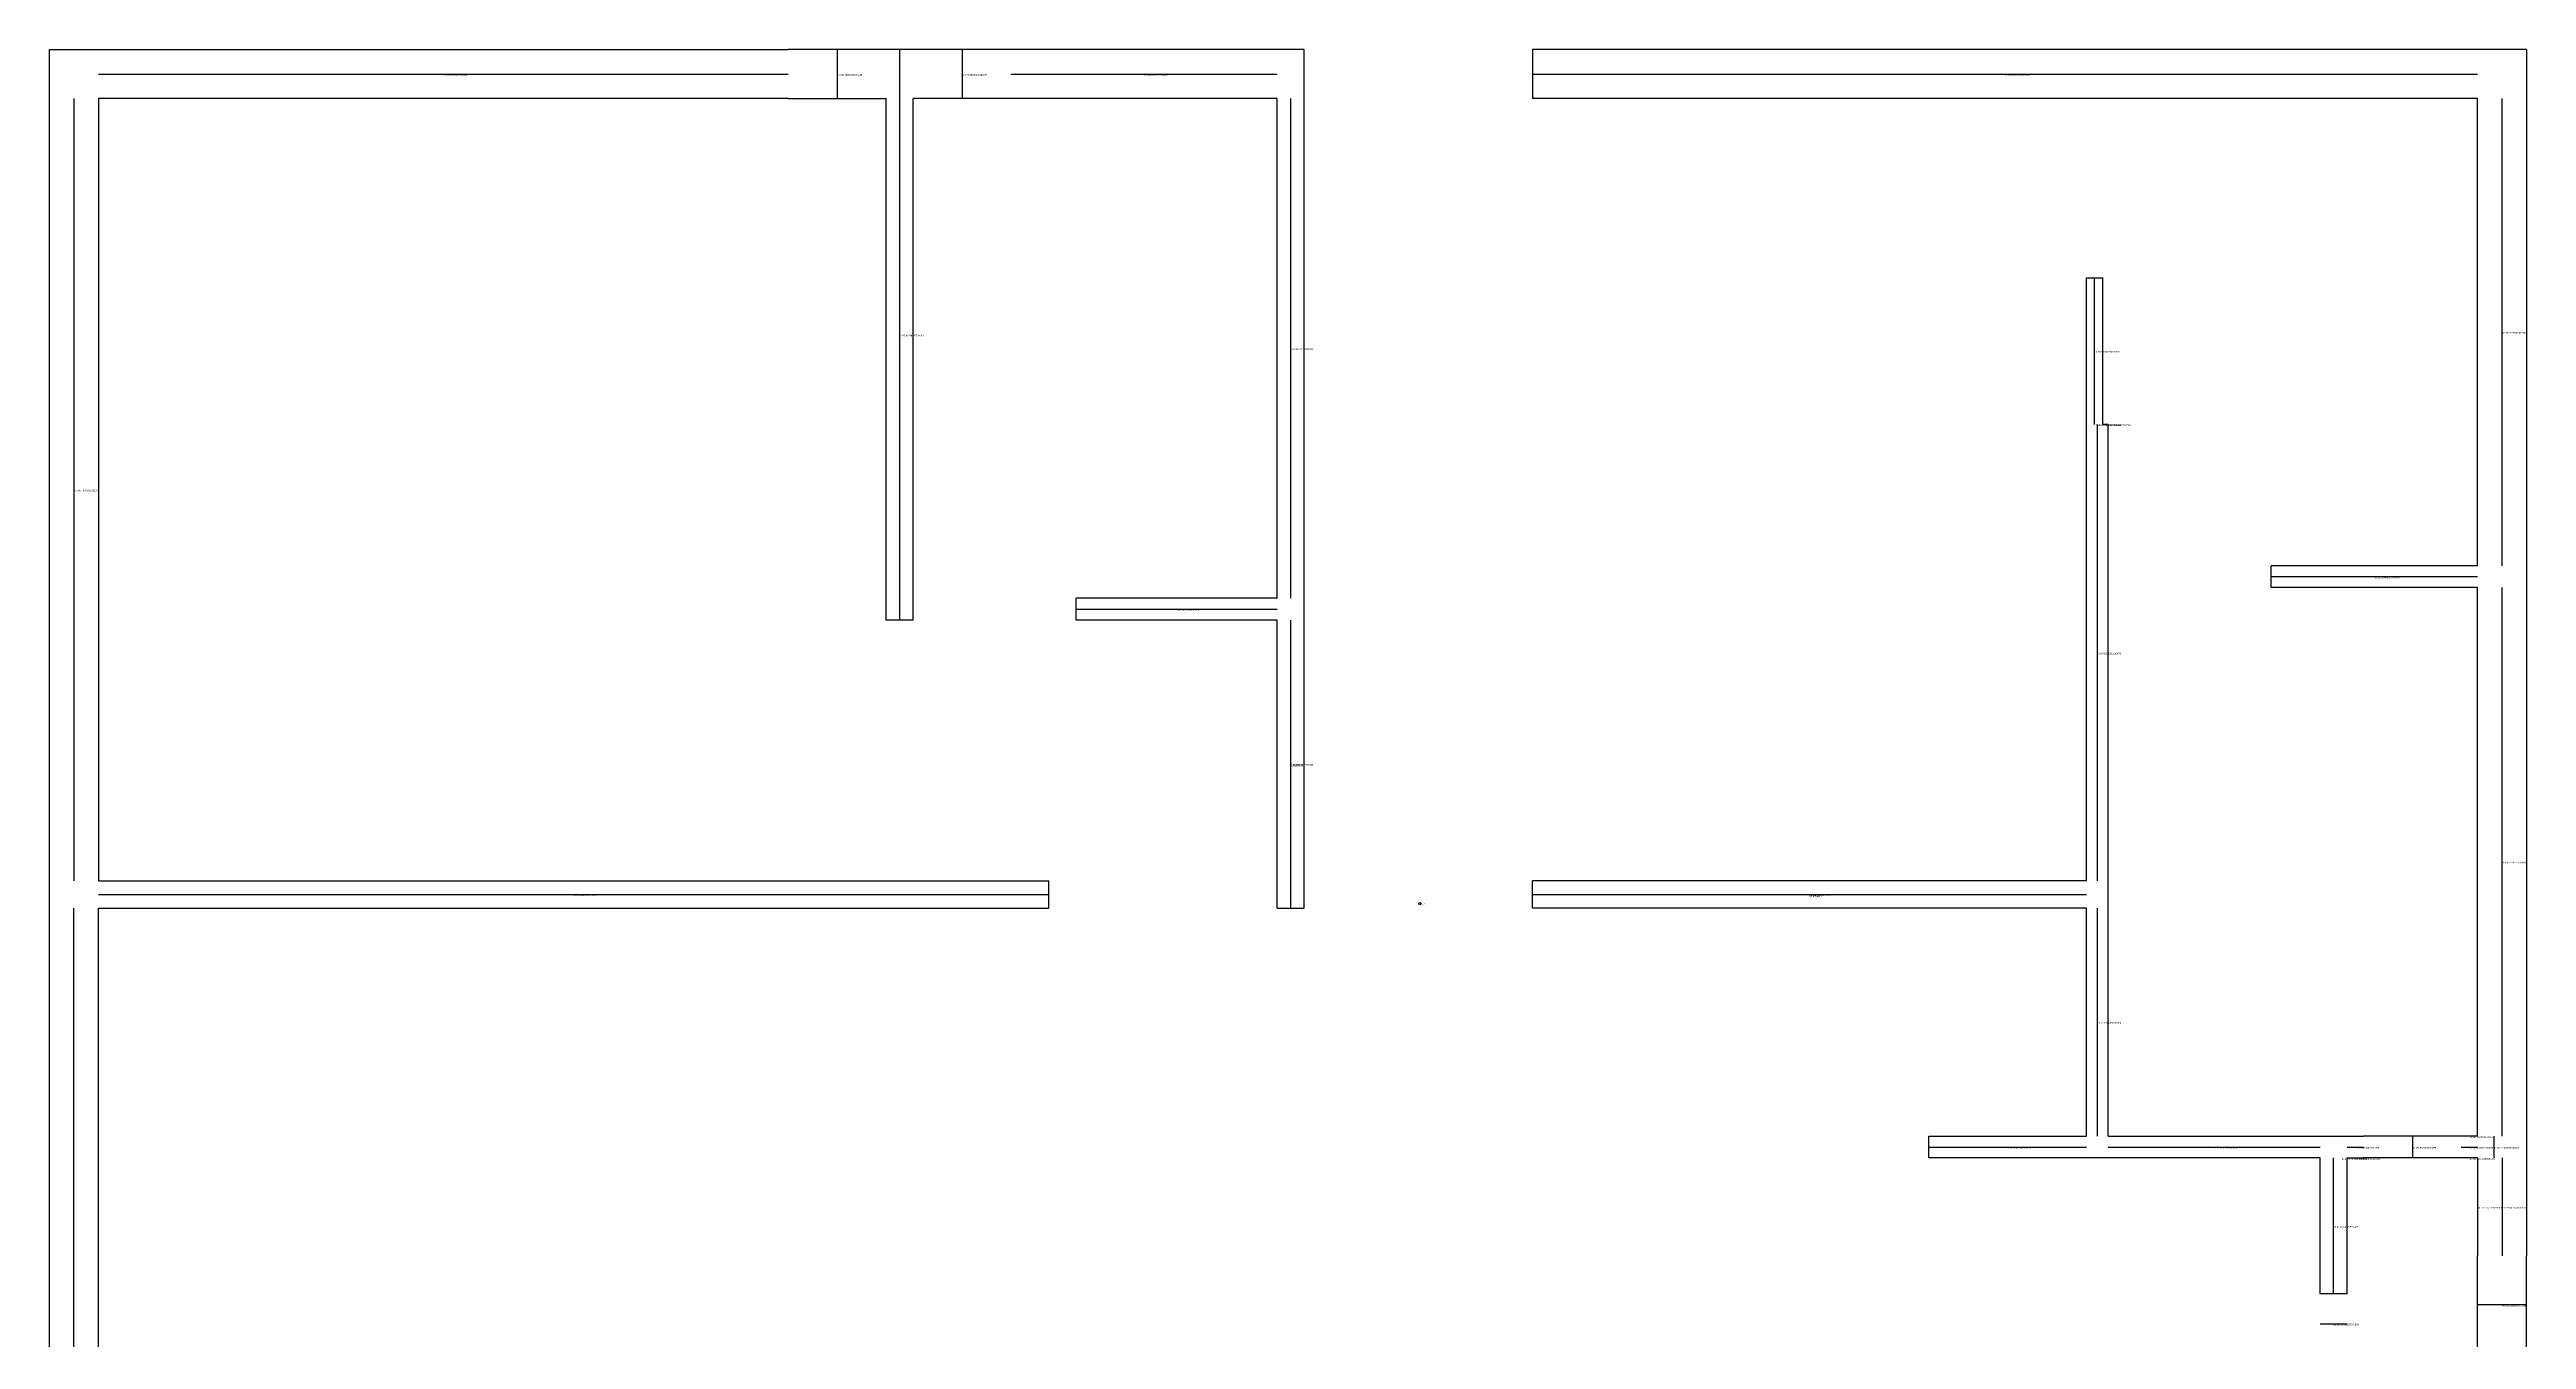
# Model space of a CAD drawing. Header units: metres. Extents: x 328 to 784, y 390 to 981.
# Drawn here: x 328 to 784, y 743.6 to 981 of the extents above; entities that cross this region are included whole.
import ezdxf

# ---------------------------------------------------------------- set-up
doc = ezdxf.new("R2010")
doc.units = ezdxf.units.M

msp = doc.modelspace()

# ---------------------------------------------------------------- linework, layer by layer
at = {"layer": 'centrelines'}
for p, q in [((473, 981), (473, 972)), ((484.5, 981), (484.5, 876)), ((496, 981), (496, 972)), ((337, 976.5), (464, 976.5)), ((505, 976.5), (554, 976.5)), ((601, 976.5), (775, 976.5)), ((332.5, 972), (332.5, 828)), ((556.5, 880), (556.5, 972)), ((779.5, 886), (779.5, 972)), ((704.5, 912), (704.5, 939)), ((704.5, 912), (704.5, 912)), ((705, 828), (705, 912)), ((705, 912), (705, 912)), ((706.5, 912), (706.5, 912)), ((737, 884), (775, 884)), ((779.5, 781), (779.5, 882)), ((517, 878), (554, 878)), ((556.5, 823), (556.5, 876)), ((337, 825.5), (512, 825.5)), ((601, 825.5), (703, 825.5)), ((332.5, 546), (332.5, 823)), ((705, 781), (705, 823)), ((763, 781), (763, 777)), ((773.5, 781), (773.5, 781)), ((778, 781), (778, 777)), ((674, 779), (703, 779)), ((707, 779), (746, 779)), ((748.5, 752), (748.5, 777)), ((750, 777), (750, 777)), ((751, 779), (754, 779)), ((752.5, 777), (752.5, 777)), ((772, 779), (775, 779)), ((773.5, 777), (773.5, 777)), ((779.5, 777), (779.5, 759)), ((775, 768), (775, 768)), ((775, 750), (784, 750)), ((746, 746.5), (751, 746.5))]:
    msp.add_line(p, q, dxfattribs=at)
at = {"layer": 'entity_location'}
msp.add_circle((580.26, 823.79), 0.2, dxfattribs=at)
at = {"layer": 'wall'}
for p, q in [((328, 537), (328, 981)), ((328, 981), (464, 981)), ((482, 981), (464, 981)), ((487, 981), (482, 981)), ((505, 981), (487, 981)), ((559, 981), (505, 981)), ((559, 823), (559, 981)), ((784, 981), (601, 981)), ((601, 981), (601, 972)), ((784, 981), (784, 759)), ((464, 972), (337, 972)), ((337, 972), (337, 828)), ((464, 972), (482, 972)), ((482, 876), (482, 972)), ((505, 972), (487, 972)), ((487, 876), (487, 972)), ((554, 972), (505, 972)), ((554, 880), (554, 972)), ((775, 972), (601, 972)), ((775, 886), (775, 972)), ((703, 912), (703, 939)), ((703, 939), (706, 939)), ((706, 912), (706, 939)), ((703, 828), (703, 912)), ((707, 912), (706, 912)), ((707, 781), (707, 912)), ((737, 882), (737, 886)), ((775, 886), (737, 886)), ((775, 882), (737, 882)), ((775, 781), (775, 882)), ((487, 876), (482, 876)), ((517, 876), (517, 880)), ((554, 880), (517, 880)), ((554, 876), (517, 876)), ((554, 823), (554, 876)), ((337, 828), (512, 828)), ((512, 823), (512, 828)), ((601, 823), (601, 828)), ((703, 828), (601, 828)), ((337, 546), (337, 823)), ((337, 823), (512, 823)), ((554, 823), (559, 823)), ((703, 823), (601, 823)), ((703, 781), (703, 823)), ((674, 777), (674, 781)), ((674, 781), (703, 781)), ((707, 781), (754, 781)), ((772, 781), (754, 781)), ((775, 781), (772, 781)), ((746, 777), (674, 777)), ((746, 752), (746, 777)), ((751, 752), (751, 777)), ((751, 777), (754, 777)), ((772, 777), (754, 777)), ((775, 777), (772, 777)), ((775, 777), (775, 759)), ((775, 741), (775, 759)), ((784, 741), (784, 759)), ((751, 752), (746, 752))]:
    msp.add_line(p, q, dxfattribs=at)

# ---------------------------------------------------------------- texts
at = {"layer": 'centrelines', "char_height": 0.3, "attachment_point": 1}
for s, insert in [('30 191.9251169953418', (400.5, 976.5)), ('26 182.94666354604445', (473, 976.5)), ('19 170.48329167369747', (496, 976.5)), ('17 154.9469973373485', (529.5, 976.5)), ('16 154.10773961046084', (688, 976.5)), ('6 109.06548368704043', (484.5, 928.5)), ('3 61.02116193660313', (556.5, 926)), ('47 208.72563594045602', (779.5, 929)), ('13 152.36792450720495', (704.5, 925.5)), ('12 152.36792450720495', (704.5, 912)), ('14 152.7758982737675', (705, 912)), ('15 154.00307502620296', (706.5, 912)), ('57 247.7950178501024', (332.5, 900)), ('18 167.90581017714376', (756, 884)), ('2 60.23127239605876', (535.5, 878)), ('8 124.81155211018073', (705, 870)), ('1 23.75932527675195', (556.5, 849.5)), ('38 199.24067472324805', (779.5, 831.5)), ('4 68.28063251715508', (424.5, 825.5)), ('0 20.8106914272671', (652, 825.5)), ('7 124.74320382321709', (705, 802)), ('34 197.92249382160577', (773.5, 781)), ('5 103.89343884292471', (688.5, 779)), ('9 134.42370016609016', (726.5, 779)), ('21 176.07273081460846', (750, 777)), ('22 176.51886738246634', (752.5, 779)), ('23 178.48406066125293', (752.5, 777)), ('28 187.6846008370835', (763, 779)), ('32 196.9035776220563', (773.5, 779)), ('36 198.82572330688558', (773.5, 777)), ('42 202.31838678941864', (778, 779)), ('43 202.57575945938586', (775, 768)), ('44 204.6620539943475', (779.5, 768)), ('20 174.62712994361394', (748.5, 764.5)), ('45 208.2535339827128', (779.5, 750)), ('25 182.87806220071982', (748.5, 746.5))]:
    msp.add_mtext(s, dxfattribs=dict(at, insert=insert))
at = {"layer": 'chosen_line', "color": 3, "char_height": 0.5, "attachment_point": 1}
for insert in [(556.5, 849.5), (652, 825.5)]:
    msp.add_mtext('chosen', dxfattribs=dict(at, insert=insert))
at = {"layer": 'debug', "insert": (580.26, 823.79), "char_height": 0.2, "attachment_point": 1}
msp.add_mtext('580, 823', dxfattribs=at)

doc.saveas('drawing.dxf')
